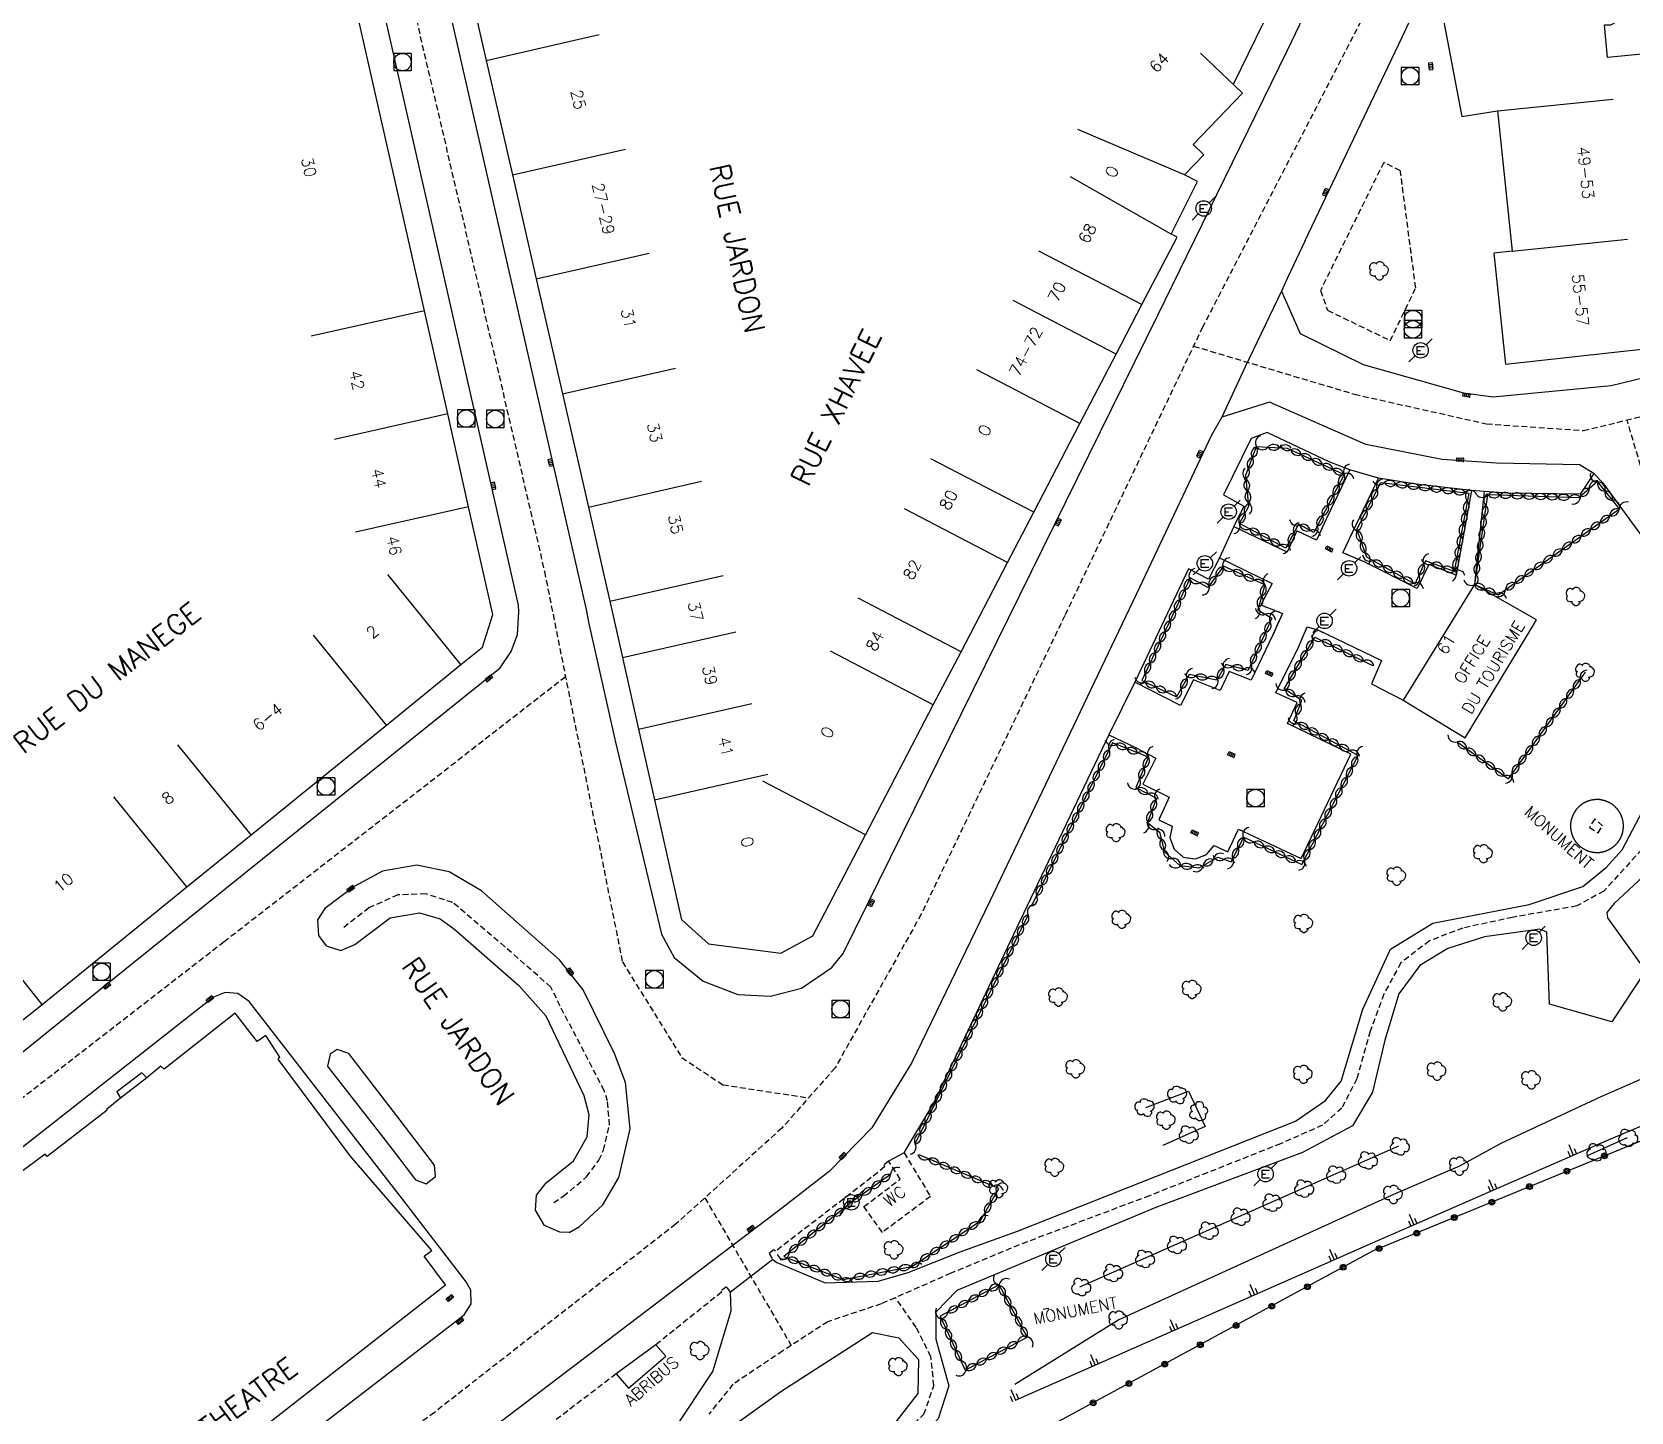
# Model space of a CAD drawing. Header units: millimetres. Extents: x 255000 to 256000, y 143000 to 144000.
# Drawn here: x 255371.1 to 255508.8, y 143207.8 to 143326.7 of the extents above; entities that cross this region are included whole.
import ezdxf
from ezdxf.enums import TextEntityAlignment as Align

# ---------------------------------------------------------------- set-up
doc = ezdxf.new("R2010")
doc.units = ezdxf.units.MM
doc.linetypes.add('DASHED', pattern=[0.75, 0.5, -0.25])
doc.layers.get('0').update_dxf_attribs({"linetype": 'CONTINUOUS'})
for name, color, linetype in [('W0001', 6, 'DASHED'), ('W0008', 7, 'CONTINUOUS'), ('W0100', 7, 'CONTINUOUS'), ('W0112', 1, 'DASHED'), ('W0211', 2, 'CONTINUOUS'), ('W0300', 7, 'CONTINUOUS'), ('W0302', 3, 'CONTINUOUS'), ('W0310', 3, 'CONTINUOUS'), ('W0322', 7, 'CONTINUOUS'), ('W0400', 7, 'CONTINUOUS'), ('W0420', 7, 'CONTINUOUS'), ('W0471', 7, 'CONTINUOUS'), ('W0984', 7, 'CONTINUOUS'), ('W0989', 7, 'CONTINUOUS'), ('W0991', 7, 'CONTINUOUS'), ('W1102', 7, 'CONTINUOUS')]:
    doc.layers.add(name, color=color, linetype=linetype)
doc.styles.get("Standard").update_dxf_attribs({"font": 'romans.shx', "width": 0.85})

# ---------------------------------------------------------------- blocks, each defined once
blk = doc.blocks.new('t310o')
at = {"color": 0, "linetype": 'Continuous'}
for centre, start, end in [((-0.5, 0.38), 216.8699, 323.1304), ((0.5, -0.37), 36.8699, 143.1303)]:
    blk.add_arc(centre, 0.625, start, end, dxfattribs=at)
blk = doc.blocks.new('T420')
for p, q in [((0.75, 0.75), (-0.75, 0.75)), ((-0.75, 0.75), (-0.75, -0.75)), ((0.75, 0.75), (0.75, -0.75)), ((0.75, -0.75), (-0.75, -0.75))]:
    blk.add_line(p, q)
blk.add_ellipse((0, 0), major_axis=(-0.53, 0.53), ratio=1, start_param=3.926991, end_param=10.210176)
blk = doc.blocks.new('T400')
for p, q in [((-0.15, 0.3), (0.15, 0.3)), ((-0.15, -0.25), (-0.15, 0.3)), ((-0.15, 0.15), (0.15, 0.15)), ((-0.15, 0), (0.15, 0)), ((0.15, 0.3), (0.15, -0.25)), ((-0.15, -0.15), (0.15, -0.15)), ((-0.15, -0.25), (-0.15, -0.3)), ((-0.15, -0.3), (0.15, -0.3)), ((0.15, -0.3), (0.15, -0.25))]:
    blk.add_line(p, q)
blk = doc.blocks.new('t211o')
at = {"color": 0, "linetype": 'Continuous'}
for p, q in [((-0.29, 0.5), (-0.29, 0)), ((0, 1), (0, 0)), ((0.29, 0.5), (0.29, 0))]:
    blk.add_line(p, q, dxfattribs=at)
blk = doc.blocks.new('t322o')
at = {"color": 0, "linetype": 'Continuous'}
for radius in [0.25, 0.15]:
    blk.add_circle((0, 0), radius, dxfattribs=at)
blk = doc.blocks.new('T300')
for p, q in [((-0.8, 0.51), (-0.86, 0.34)), ((-0.86, 0.34), (-0.86, 0.17)), ((-0.86, 0.17), (-0.74, 0.06)), ((-0.69, 0.63), (-0.8, 0.51)), ((-0.8, -0.06), (-0.74, 0.06)), ((-0.74, 0.06), (-0.69, 0.11)), ((-0.57, 0.69), (-0.69, 0.63)), ((-0.46, 0.69), (-0.57, 0.69)), ((-0.29, 0.63), (-0.46, 0.69)), ((-0.29, 0.63), (-0.17, 0.74)), ((-0.23, 0.57), (-0.29, 0.63)), ((-0.17, 0.74), (-0.06, 0.8)), ((-0.06, 0.8), (0.06, 0.8)), ((0.06, 0.8), (0.23, 0.74)), ((0.23, 0.74), (0.34, 0.63)), ((0.34, 0.63), (0.4, 0.51)), ((0.46, 0.46), (0.34, 0.46)), ((0.4, 0.51), (0.4, 0.46)), ((0.57, 0.4), (0.46, 0.46)), ((0.57, 0.4), (0.69, 0.29)), ((0.69, 0.29), (0.74, 0.17)), ((0.74, 0.06), (0.69, -0.17)), ((0.74, 0.17), (0.74, 0.06)), ((-0.8, -0.17), (-0.8, -0.06)), ((-0.8, -0.23), (-0.8, -0.17)), ((-0.74, -0.34), (-0.8, -0.23)), ((-0.69, -0.4), (-0.74, -0.34)), ((-0.51, -0.46), (-0.69, -0.4)), ((-0.4, -0.46), (-0.51, -0.46)), ((-0.4, -0.46), (-0.34, -0.46)), ((-0.34, -0.46), (-0.34, -0.4)), ((-0.34, -0.51), (-0.34, -0.46)), ((-0.29, -0.63), (-0.34, -0.51)), ((-0.17, -0.74), (-0.29, -0.63)), ((-0.06, -0.8), (-0.17, -0.74)), ((0.06, -0.8), (-0.06, -0.8)), ((0.17, -0.74), (0.06, -0.8)), ((0.23, -0.69), (0.17, -0.74)), ((0.29, -0.46), (0.23, -0.46)), ((0.29, -0.63), (0.23, -0.69)), ((0.46, -0.4), (0.29, -0.46)), ((0.34, -0.51), (0.29, -0.63)), ((0.34, -0.51), (0.34, -0.46)), ((0.57, -0.34), (0.46, -0.4)), ((0.63, -0.29), (0.57, -0.34)), ((0.69, -0.17), (0.63, -0.29))]:
    blk.add_line(p, q)
blk = doc.blocks.new('T471')
for p, q in [((-0.333334, 0.333334), (-0.333334, -0.333334)), ((-0.333334, 0.333334), (0.333334, 0.333334)), ((-0.333334, 0), (0, 0)), ((0.500001, 0.500001), (1.000002, 1.000002)), ((-0.500001, -0.500001), (-1.000002, -1.000002)), ((-0.333334, -0.333334), (0.333334, -0.333334))]:
    blk.add_line(p, q)
blk.add_ellipse((0, 0), major_axis=(0.471405, 0.471405), ratio=1, start_param=5.4977871438, end_param=11.780972451)

msp = doc.modelspace()

# ---------------------------------------------------------------- linework, layer by layer
at = {"layer": 'W0001'}
msp.add_line((255429.04, 143226.25), (255436.48, 143213.54), dxfattribs=at)
for points in [[(255395.08, 143369.79), (255399.24, 143348.98), (255406.9, 143316.12), (255415.22, 143280.23), (255421.93, 143246.59)], [(255486.93, 143330.32), (255471.93, 143301.31), (255460.05, 143276.44), (255447.68, 143250.7), (255440.26, 143237.46), (255435.68, 143232.27), (255426.52, 143223.98), (255405.73, 143207.77), (255378.64, 143187.6), (255362.3, 143176.71), (255350.18, 143167.31), (255338.67, 143156.79)], [(255471.14, 143299.66), (255485.01, 143295.52), (255496.4, 143292.96), (255504.74, 143292.39), (255514.99, 143294.86)], [(255510.53, 143286.51), (255508.5, 143293.3)], [(255417.03, 143271.15), (255387.61, 143248.31), (255365.27, 143231.02), (255335.3, 143207.07), (255309.2, 143185.8)], [(255510.27, 143256.83), (255506.5, 143252.7), (255504.17, 143251.41), (255498.64, 143250.43), (255494.35, 143249.51), (255491.47, 143248.41), (255489.01, 143246.51), (255487.54, 143243.81), (255486.37, 143240.62), (255485.21, 143236.51), (255483.92, 143233.99), (255482.26, 143232.52), (255478.64, 143230.92), (255467.35, 143226.44), (255456.13, 143222.21), (255450.24, 143219.76), (255444.23, 143217.12), (255439.62, 143215.58), (255435.76, 143213.07), (255431.46, 143210.19), (255429.38, 143207.61)], [(255421.93, 143246.59), (255427.05, 143238.35), (255430.58, 143236), (255437.97, 143234.87)], [(255424.53, 143201.04), (255428.95, 143201.11), (255434.41, 143202.02), (255439.19, 143202.7), (255444.9, 143204.72), (255447.91, 143207.61), (255448.77, 143210.06), (255448.52, 143212.58), (255447.23, 143215.09), (255445.46, 143217.66)]]:
    msp.add_lwpolyline(points, dxfattribs=at)
at = {"layer": 'W0008'}
for p, q in [((255478.73, 143304.41), (255475.59, 143297.88)), ((255475.59, 143297.88), (255473.57, 143293.55)), ((255496.19, 143287.13), (255495.36, 143279.12)), ((255434.9, 143220.93), (255431.25, 143218.14)), ((255450.76, 143218.27), (255448.93, 143216.41))]:
    msp.add_line(p, q, dxfattribs=at)
for points in [[(255412.99, 143277.35), (255405.32, 143311.2), (255393.37, 143363.89), (255389.41, 143381.57)], [(255417.22, 143371.59), (255408.85, 143373.05), (255407.49, 143373.27), (255406.78, 143373.23), (255406.04, 143372.87), (255399.58, 143366.06), (255399.2, 143365.53), (255398.98, 143364.74), (255399.07, 143364.04), (255402.93, 143346.6), (255413.07, 143302.1), (255418.82, 143276.96), (255419.01, 143275.87)], [(255480, 143333.39), (255477.14, 143327.5), (255474.57, 143322.2)], [(255473.16, 143312.74), (255479.2, 143325.12), (255481.74, 143330.4), (255482.59, 143332.24)], [(255480.75, 143308.78), (255489.11, 143326.3), (255490.3, 143328.82)], [(255440.95, 143247.32), (255453.23, 143272.2), (255468.07, 143302.34), (255473.16, 143312.74)], [(255480.75, 143308.78), (255479.24, 143305.55), (255478.73, 143304.41), (255480.34, 143300.76), (255485.75, 143298.08), (255494.4, 143295.65), (255496.97, 143295.3), (255507.14, 143296.27), (255512.81, 143297.65), (255514.84, 143298.28), (255515.25, 143298.44)], [(255512.72, 143279.55), (255509.47, 143283.75), (255506.49, 143287.79), (255505.63, 143288.68), (255504.39, 143289.44), (255497.26, 143289.57), (255492.56, 143289.88), (255486, 143291.19), (255477.7, 143294.82), (255473.57, 143293.55)], [(255473.57, 143293.55), (255472.7, 143291.98), (255466.48, 143278.85), (255453.6, 143251.84), (255446.86, 143237.92), (255443.42, 143232.28), (255439.76, 143228.54), (255435.38, 143225.15), (255428.75, 143220.1)], [(255476.11, 143291.71), (255473.74, 143286.85), (255475.48, 143285.88), (255474.61, 143284.12), (255473.37, 143281.42), (255472.44, 143279.58), (255470.7, 143280.46), (255466.08, 143270.71), (255463.85, 143266.16), (255456.18, 143250.11), (255448.75, 143234.42), (255446.33, 143230.39), (255446.21, 143230.14), (255444.87, 143229.42)], [(255505.63, 143288.68), (255504.46, 143286.89), (255498.21, 143286.98), (255496.19, 143287.13), (255495.09, 143287.21), (255490.33, 143287.77), (255487.09, 143288.29), (255484.62, 143289), (255482.83, 143289.68), (255477.5, 143292.23), (255476.11, 143291.71)], [(255484.62, 143289), (255482.58, 143284.76), (255481.75, 143282.94), (255480.04, 143283.74), (255479.21, 143281.9), (255474.6, 143284.11)], [(255495.09, 143287.21), (255493.77, 143279.91), (255491.42, 143280.85), (255490.41, 143278.76), (255485.84, 143281.07), (255484.02, 143281.86), (255484.83, 143283.6), (255487.09, 143288.29)], [(255473.37, 143281.42), (255477.91, 143279.21), (255476.95, 143277.36), (255478.8, 143276.63), (255477.99, 143274.79), (255476.11, 143270.88), (255474.22, 143271.61), (255473.43, 143269.98), (255471.13, 143270.89), (255470.02, 143268.69), (255466.08, 143270.71)], [(255316.01, 143195.23), (255317.08, 143196.02), (255333.75, 143209.39), (255379.81, 143246.53), (255411.4, 143271.94), (255412.36, 143273.35), (255412.89, 143274.81), (255413.01, 143276.76), (255412.99, 143277.35)], [(255419.01, 143275.87), (255421.33, 143265.54), (255425.29, 143248.99)], [(255463.85, 143266.16), (255466.13, 143265.08), (255467.9, 143264.15), (255466.78, 143261.9), (255469.04, 143260.79), (255468.15, 143258.83), (255469.3, 143258.28), (255469.11, 143257.31), (255469.48, 143256.3), (255470.26, 143255.62), (255471.3, 143255.46), (255472.27, 143255.84), (255472.91, 143256.62), (255474.1, 143256.09), (255475.02, 143258.04), (255480.41, 143255.49), (255484.7, 143264.5), (255479.23, 143267.13), (255480.07, 143268.95), (255478.24, 143269.77), (255480.18, 143273.73), (255480.95, 143275.47), (255481.85, 143275.21), (255487.35, 143272.56), (255486.47, 143270.57), (255489.2, 143269.14)], [(255516.27, 143275.03), (255512.18, 143264.1), (255508.05, 143256.21)], [(255455.97, 143223.39), (255479.93, 143232.87), (255482.51, 143234.66), (255483.86, 143236.3), (255485.73, 143242.51), (255488.11, 143247.7), (255491.76, 143249.93), (255500.06, 143251.53), (255504.69, 143253.08), (255506.69, 143254.72), (255508.05, 143256.21)], [(255418.55, 143244.19), (255416.51, 143246.78), (255409.78, 143252.71), (255407.01, 143254.34), (255404.21, 143254.93), (255401.25, 143254.4), (255398.82, 143253.09), (255396.3, 143251.19), (255395.66, 143250.22), (255395.74, 143248.87), (255396.4, 143247.97), (255397.68, 143247.56), (255398.88, 143248.08), (255401.93, 143250.4), (255404.45, 143250.82), (255406.23, 143250.31), (255407.48, 143249.39), (255413.01, 143244.57), (255415.36, 143241.91)], [(255510.28, 143254.32), (255507.4, 143251.62), (255506.75, 143250.84), (255506.81, 143250.39), (255510.1, 143245.83), (255507.2, 143241.42), (255501.82, 143242.95), (255501.59, 143249.14), (255500.98, 143249.4), (255496.22, 143248.75), (255493.06, 143247.74), (255490.65, 143246.27), (255488.83, 143243.83), (255487.62, 143239.86), (255486.57, 143235.35), (255484.85, 143232.45), (255480.52, 143230.16), (255467.89, 143225.43), (255455.78, 143220.36), (255450.76, 143218.27)], [(255425.29, 143248.99), (255426.4, 143246.98), (255428.88, 143244.94), (255431.89, 143243.79), (255434.68, 143243.64), (255437.37, 143244.32), (255439.99, 143246.12), (255440.95, 143247.32)], [(255399.52, 143230.63), (255389.76, 143243.17), (255388.79, 143243.88), (255387.69, 143243.96), (255386.69, 143243.56), (255345.99, 143211.59), (255344, 143210.31)], [(255417.33, 143223.27), (255418.24, 143223.79), (255420.25, 143225.65), (255421.63, 143228.01), (255421.68, 143228.24), (255422.59, 143232.19), (255422.21, 143236.19), (255421.24, 143238.71), (255418.55, 143244.19)], [(255417.33, 143223.27), (255416.54, 143223.29), (255415.21, 143223.86), (255414.44, 143225.2), (255414.54, 143226.49), (255415.37, 143227.56), (255417.71, 143229.45), (255418.89, 143231.51), (255419.08, 143233.4), (255418.63, 143235.04), (255415.36, 143241.91)], [(255402.78, 143232.95), (255398.35, 143238.7), (255397.34, 143239.05), (255396.74, 143238.63), (255396.51, 143237.61), (255396.67, 143237.39), (255401.08, 143231.74)], [(255401.08, 143231.74), (255402.19, 143230.34), (255404.09, 143227.8), (255405.03, 143227.45), (255405.83, 143228.11), (255405.73, 143229.08), (255403.71, 143231.73), (255402.78, 143232.95)], [(255366.02, 143183.6), (255367.84, 143184.89), (255391.53, 143203.24), (255408.29, 143216.16), (255408.89, 143217.13), (255408.88, 143218.29), (255408.46, 143219.02), (255403.1, 143226.01), (255399.52, 143230.63)], [(255446.55, 143219.83), (255451.04, 143221.61), (255455.97, 143223.39)], [(255428.75, 143220.1), (255404.66, 143201.77), (255375.06, 143179.11)], [(255434.9, 143220.93), (255435.25, 143220.68), (255439.41, 143218.93), (255443.96, 143219.07), (255446.55, 143219.83)], [(255399.28, 143193.65), (255399.68, 143193.17), (255401.79, 143192.62), (255406.54, 143194.17), (255407.67, 143194.79), (255421.96, 143203.29), (255426.43, 143206.32), (255429.73, 143211.29), (255431.29, 143216.53), (255431.25, 143218.14)], [(255448.93, 143216.41), (255448.95, 143214.07), (255450.06, 143210.06), (255449.13, 143207.2), (255445.42, 143203.44), (255438.34, 143201.43), (255430.62, 143199.81), (255426.48, 143197.58), (255424.32, 143190.52), (255416.14, 143185.27), (255413.33, 143184.52)], [(255443.49, 143214.65), (255445.74, 143214.2), (255447.44, 143212.33), (255447.4, 143209.38), (255444.88, 143206.18), (255439.47, 143203.98), (255434.11, 143203.38), (255431.02, 143203.36), (255430.09, 143205.64), (255435.66, 143209.62), (255443.49, 143214.65)]]:
    msp.add_lwpolyline(points, dxfattribs=at)
at = {"layer": 'W0100'}
msp.add_line((255427.05, 143250.23), (255429.34, 143248.14), dxfattribs=at)
for points in [[(255410.78, 143276.53), (255408.68, 143285.82), (255406.88, 143293.82), (255404.88, 143302.71), (255398.6, 143330.55), (255396.85, 143338.33), (255395.48, 143344.41), (255394.67, 143347.96), (255390.9, 143364.7), (255388.98, 143373.23), (255387.24, 143380.94)], [(255406.58, 143370.25), (255401.17, 143364.57), (255402.55, 143357.7), (255403.7, 143352.66), (255405.27, 143345.8), (255406.64, 143339.79), (255408, 143333.84), (255410.19, 143324.28), (255412.45, 143314.42), (255414.5, 143305.45), (255416.77, 143295.54), (255419, 143285.77), (255420.39, 143279.7), (255420.85, 143277.69)], [(255517.77, 143315.62), (255517.32, 143320.08), (255512.41, 143319.59), (255511.87, 143325.04), (255506.82, 143324.54), (255506.56, 143327.34), (255507.1, 143327.36), (255512.69, 143330.38), (255520.08, 143334.33), (255538.63, 143344.4), (255536.25, 143348.8)], [(255492.67, 143327.77), (255494.27, 143319.46), (255497.35, 143319.93), (255498.6, 143307.84)], [(255470.37, 143314.42), (255472.04, 143316.16), (255471.12, 143317.05), (255475.35, 143321.46), (255471.74, 143324.92)], [(255469.23, 143309.3), (255471.5, 143313.86), (255470.37, 143314.42)], [(255429.34, 143248.14), (255435.59, 143247.34), (255438.35, 143248.83), (255442.89, 143257.54), (255448.72, 143268.74), (255451.11, 143273.32), (255455.11, 143281.01), (255457.37, 143285.34), (255461.35, 143292.99), (255464.47, 143298.97), (255466.69, 143303.24), (255469.72, 143309.05), (255469.24, 143309.3)], [(255498.6, 143307.84), (255497.02, 143307.68), (255498.02, 143298.12), (255510.02, 143299.43), (255509.86, 143300.99)], [(255495.36, 143279.12), (255489.2, 143269.14), (255494.56, 143265.9), (255500.15, 143275.15)], [(255500.15, 143275.15), (255500.71, 143276.07), (255495.36, 143279.12)], [(255420.85, 143277.69), (255421.95, 143272.83), (255423.33, 143266.66), (255424.71, 143260.56), (255427.03, 143250.23)], [(255345.86, 143228.39), (255348.98, 143224.48), (255356.12, 143230.17), (255356.25, 143230.01), (255364.83, 143237.04), (255364.71, 143237.18), (255365.3, 143237.65), (255371.93, 143242.93), (255384.41, 143253.05), (255389.93, 143257.53), (255401.6, 143266.99), (255408.02, 143272.21), (255409.87, 143273.73), (255410.78, 143276.53)], [(255398.48, 143229.89), (255392.26, 143238.22), (255392.41, 143238.38), (255391.2, 143240.24), (255390.45, 143239.74), (255388.55, 143242.18), (255382.45, 143237.35), (255382.17, 143237.6), (255380.94, 143236.59), (255378.69, 143234.85), (255377.47, 143233.87), (255377.52, 143233.81), (255372.35, 143229.81), (255372.18, 143230.03), (255369.87, 143228.3), (255367.7, 143226.57), (255365.44, 143224.79), (255365.55, 143224.65), (255350.71, 143213.07), (255350.63, 143213.18), (255346.98, 143210.35), (255347.89, 143209.21)], [(255380.94, 143236.59), (255380.51, 143237.04), (255378.37, 143235.38), (255378.69, 143234.85)], [(255365.57, 143186.36), (255369.24, 143189.18), (255369.01, 143189.65), (255383.88, 143200.94), (255384.1, 143200.65), (255390.86, 143205.89), (255390.67, 143206.22), (255406.7, 143218.75), (255404.85, 143221.22), (255405.5, 143221.73), (255398.48, 143229.89)], [(255425.67, 143212.61), (255424.82, 143213.6), (255421.39, 143211.08), (255422.46, 143209.84), (255425.67, 143212.61)]]:
    msp.add_lwpolyline(points, dxfattribs=at)
at = {"layer": 'W0112'}
msp.add_line((255458.2, 143216.65), (255458.88, 143216.79), dxfattribs=at)
for points in [[(255488.97, 143314.78), (255487.53, 143315.49), (255482.08, 143304.45), (255482.69, 143302.75)], [(255482.69, 143302.75), (255488.1, 143300.14), (255490.29, 143304.68), (255488.96, 143314.83)], [(255482.58, 143284.76), (255481.75, 143282.94), (255480.04, 143283.74)], [(255485.84, 143281.07), (255484.02, 143281.86), (255484.83, 143283.6)], [(255476.95, 143277.36), (255478.8, 143276.63), (255477.99, 143274.79)], [(255480.18, 143273.73), (255480.95, 143275.47), (255481.85, 143275.21), (255482.32, 143274.98)], [(255469.04, 143260.79), (255468.15, 143258.83), (255469.3, 143258.28), (255469.11, 143257.31), (255469.48, 143256.3), (255470.26, 143255.62), (255471.3, 143255.46), (255472.27, 143255.84), (255472.91, 143256.62), (255474.1, 143256.09), (255475.02, 143258.04), (255475.36, 143257.88)], [(255506, 143257.72), (255506.38, 143258.33), (255505.71, 143258.92), (255505.26, 143258.18), (255506, 143257.72)], [(255416.57, 143242.78), (255415.76, 143244.42), (255411.8, 143247.9), (255407.32, 143251.7), (255404.99, 143252.45), (255402.58, 143252.36), (255400.09, 143251.25), (255397.79, 143249.47)], [(255416.01, 143225.85), (255416.84, 143226.39), (255418.84, 143228.06), (255419.91, 143229.5), (255420.31, 143230.36), (255420.82, 143232.53), (255420.64, 143234.61), (255420.36, 143235.5), (255416.57, 143242.78)], [(255444.87, 143229.42), (255444.46, 143229.08), (255444.52, 143228.92), (255443.38, 143228), (255435.12, 143221.65), (255434.98, 143221.78), (255434.57, 143221.46), (255434.9, 143220.93)], [(255446.21, 143230.14), (255448.47, 143226.37), (255444.33, 143223.28), (255442.74, 143225.5), (255445.87, 143227.87), (255444.87, 143229.42)], [(255431.25, 143218.14), (255430.91, 143218.59), (255430.44, 143218.25), (255430.48, 143218.13), (255424.82, 143213.6)], [(255421.39, 143211.08), (255399.51, 143194.4), (255399.35, 143194.53), (255398.89, 143194.2), (255399.28, 143193.65)]]:
    msp.add_lwpolyline(points, dxfattribs=at)
msp.add_lwpolyline([(255504.41, 143260.02, 0.049139), (255504.1, 143259.69, 0.049137), (255503.87, 143259.31, 0.049134), (255503.71, 143258.9, 0.049129), (255503.63, 143258.46, 0.049124), (255503.65, 143258.01, 0.04912), (255503.75, 143257.57, 0.049117), (255503.93, 143257.17, 0.049115), (255504.19, 143256.8, 0.049115), (255504.52, 143256.5, 0.049117), (255504.9, 143256.26, 0.04912), (255505.31, 143256.1, 0.049124), (255505.76, 143256.03, 0.049129), (255506.2, 143256.04, 0.049134), (255506.64, 143256.14, 0.049137), (255507.04, 143256.33, 0.049139), (255507.41, 143256.59, 0.049139), (255507.71, 143256.91, 0.049137), (255507.95, 143257.29, 0.049134), (255508.11, 143257.71, 0.049129), (255508.18, 143258.15, 0.049124), (255508.17, 143258.6, 0.04912), (255508.07, 143259.03, 0.049117), (255507.88, 143259.44, 0.049115), (255507.62, 143259.8, 0.049115), (255507.3, 143260.11, 0.049117), (255506.92, 143260.34, 0.04912), (255506.5, 143260.5, 0.049124), (255506.06, 143260.58, 0.049129), (255505.61, 143260.56, 0.049134), (255505.18, 143260.46, 0.049137), (255504.77, 143260.28, 0.049139)], format="xyb", close=True, dxfattribs=at)
at = {"layer": 'W0211'}
for points in [[(255522.14, 143241.91), (255506.25, 143234.96), (255497.62, 143230.95), (255494.06, 143228.99), (255488.38, 143226.54), (255464.7, 143215.73), (255455.74, 143210.18)], [(255455.8, 143208.82), (255486.57, 143222.37), (255506.77, 143231.2), (255525.16, 143238.98)]]:
    msp.add_lwpolyline(points, dxfattribs=at)
at = {"layer": 'W0302'}
for p, q in [((255508.5, 143231.43), (255505.02, 143229.86)), ((255488.82, 143230.7), (255461.33, 143218.56))]:
    msp.add_line(p, q, dxfattribs=at)
msp.add_lwpolyline([(255467.02, 143234.03), (255470.7, 143235.46), (255472.15, 143232.4), (255468.51, 143230.78)], dxfattribs=at)
at = {"layer": 'W0310'}
msp.add_line((255456.89, 143250.64), (255447.14, 143230.88), dxfattribs=at)
for points in [[(255484.12, 143288.6), (255481.52, 143283.61), (255480.18, 143284.32), (255479.11, 143282.26), (255475.1, 143284.38), (255475.91, 143285.88), (255475.65, 143288.55), (255476.58, 143291), (255479.21, 143290.88), (255484.12, 143288.6)], [(255493.6, 143280.25), (255491.12, 143281.17), (255490.21, 143279.16), (255486.07, 143281.47), (255485.22, 143283.86), (255487.29, 143287.92), (255494.86, 143286.99), (255493.6, 143280.25)], [(255495.36, 143279.12), (255497.39, 143278.23), (255507.84, 143285.64), (255505.94, 143288), (255504.34, 143286.6), (255496.48, 143286.85), (255495.36, 143279.12)], [(255477.28, 143279.08), (255473.73, 143280.7), (255472.37, 143278.87), (255470.86, 143279.68), (255466.69, 143270.84), (255469.68, 143269.45)], [(255477.28, 143279.08), (255476.68, 143276.93), (255477.9, 143276.23), (255475.85, 143271.71), (255473.93, 143272.23), (255473.14, 143270.87), (255470.77, 143271.37), (255469.68, 143269.45)], [(255467.26, 143264.24), (255466.18, 143261.62), (255467.94, 143260.71), (255467.17, 143258.6), (255468.2, 143257.76), (255468.64, 143256.08), (255469.97, 143254.89), (255471.62, 143254.7), (255473.24, 143255.62), (255474.38, 143255.21), (255475.47, 143257.33), (255480.49, 143255), (255485.33, 143264.39), (255479.78, 143267.38), (255480.49, 143269.12), (255478.95, 143270.13), (255481.59, 143274.57), (255486.58, 143272.15)], [(255493.86, 143265.56), (255498.28, 143262.37), (255504.93, 143271.55)], [(255467.26, 143264.24), (255464.17, 143265.46), (255457.21, 143251.47)], [(255445.03, 143228.27), (255441.66, 143225.87), (255435.83, 143221.19), (255440.96, 143219.23), (255446.88, 143220.35), (255452.75, 143224.24), (255454.38, 143227.05), (255447.51, 143229.95)], [(255454.39, 143218.77), (255449.3, 143216.05), (255451.48, 143211.39), (255456.81, 143214.24), (255454.39, 143218.77)]]:
    msp.add_lwpolyline(points, dxfattribs=at)
at = {"layer": 'W0322'}
msp.add_lwpolyline([(255509.8, 143231.21), (255486.63, 143221.68), (255447.27, 143200.33), (255430.9, 143188.62), (255421.8, 143182.38), (255384.29, 143161.47), (255357.65, 143147.5)], dxfattribs=at)
at = {"layer": 'W1102'}
for p, q in [((255410.19, 143324.28), (255419.94, 143326.51)), ((255497.35, 143319.93), (255507.3, 143320.95)), ((255470.37, 143314.42), (255461.17, 143318.33)), ((255412.45, 143314.42), (255422.2, 143316.65)), ((255469.23, 143309.3), (255460.55, 143314.26)), ((255498.6, 143307.84), (255508.55, 143308.87)), ((255414.5, 143305.45), (255424.25, 143307.68)), ((255466.69, 143303.24), (255457.82, 143307.86)), ((255404.88, 143302.71), (255395.12, 143300.51)), ((255464.47, 143298.97), (255455.6, 143303.59)), ((255416.77, 143295.54), (255426.51, 143297.77)), ((255461.35, 143292.99), (255452.48, 143297.61)), ((255406.88, 143293.82), (255397.13, 143291.62)), ((255457.37, 143285.34), (255448.5, 143289.96)), ((255419, 143285.77), (255428.75, 143288.01)), ((255408.68, 143285.82), (255398.93, 143283.62)), ((255455.11, 143281.01), (255446.24, 143285.63)), ((255408.02, 143272.21), (255401.71, 143279.97)), ((255420.85, 143277.69), (255430.61, 143279.88)), ((255451.11, 143273.32), (255442.24, 143277.94)), ((255421.95, 143272.83), (255431.7, 143275.03)), ((255401.6, 143266.99), (255395.3, 143274.76)), ((255448.72, 143268.74), (255439.85, 143273.36)), ((255423.33, 143266.66), (255433.09, 143268.85)), ((255389.93, 143257.53), (255383.63, 143265.3)), ((255424.71, 143260.56), (255434.46, 143262.76)), ((255442.89, 143257.54), (255434.02, 143262.16)), ((255384.41, 143253.05), (255378.11, 143260.82)), ((255371.93, 143242.93), (255365.7, 143250.75))]:
    msp.add_line(p, q, dxfattribs=at)

# ---------------------------------------------------------------- block references
at = {"layer": 'W0211'}
for p, rotation in [((255503.87, 143229.93), 23.60437522318983), ((255497, 143226.93), 23.60437522318983), ((255490.13, 143223.92), 23.60437522318983), ((255483.26, 143220.91), 23.77476226970521), ((255476.39, 143217.89), 23.77476226970521), ((255469.53, 143214.86), 23.77476226970521), ((255462.67, 143211.84), 23.77476226970521), ((255455.8, 143208.82), 23.77476226970521)]:
    msp.add_blockref('t211o', p, dxfattribs=dict(at, rotation=rotation))
at = {"layer": 'W0300'}
for p in [(255487.17, 143306.15), (255504.1, 143278.08), (255504.93, 143271.55), (255464.48, 143257.73), (255496.13, 143255.92), (255488.66, 143253.98), (255464.97, 143250.26), (255480.66, 143249.91), (255471.02, 143244.22), (255459.52, 143243.56), (255497.8, 143243.14), (255461, 143237.37), (255480.61, 143236.9), (255492.13, 143237.18), (255500.26, 143236.42), (255468.8, 143232.95), (255459.19, 143228.89), (255494.06, 143228.99), (255454.38, 143227.05), (255488.38, 143226.54), (255445.35, 143221.77), (255464.7, 143215.73), (255428.63, 143213.09), (255445.71, 143211.71)]:
    msp.add_blockref('T300', p, dxfattribs=at)
for p, rotation in [((255467.02, 143234.03), 21.20538658465762), ((255469.82, 143235.12), 21.20538658465762), ((255471.58, 143233.6), 295.4611645806024), ((255470.63, 143231.72), 203.9026477756309), ((255508.5, 143231.43), 204.2524140090228), ((255488.82, 143230.7), 203.828882520326), ((255505.77, 143230.19), 204.2524140090228), ((255486.07, 143229.49), 203.828882520326), ((255480.58, 143227.06), 203.828882520326), ((255483.33, 143228.27), 203.828882520326), ((255477.84, 143225.85), 203.828882520326), ((255475.1, 143224.64), 203.828882520326), ((255472.35, 143223.43), 203.828882520326), ((255469.61, 143222.21), 203.828882520326), ((255466.86, 143221), 203.828882520326), ((255464.12, 143219.79), 203.828882520326), ((255461.37, 143218.58), 203.828882520326)]:
    msp.add_blockref('T300', p, dxfattribs=dict(at, rotation=rotation))
at = {"layer": 'W0310'}
for p, rotation in [((255476.57, 143290.99), 69.4286042705325), ((255475.87, 143289.12), 69.4286042705325), ((255476.22, 143290.05), 69.4286042705325), ((255477.56, 143290.96), 357.3304471127997), ((255478.56, 143290.91), 357.3304471127997), ((255479.53, 143290.73), 335.10723950495), ((255480.43, 143290.31), 335.10723950495), ((255481.34, 143289.89), 335.10723950495), ((255482.25, 143289.47), 335.10723950495), ((255475.69, 143288.16), 95.50830092965161), ((255483.16, 143289.05), 335.10723950495), ((255483.66, 143287.72), 242.4656234843411), ((255484.06, 143288.63), 335.10723950495), ((255484.12, 143288.6), 242.4656234843411), ((255505.98, 143287.95), 128.8280296431971), ((255475.79, 143287.16), 95.50830092965161), ((255483.2, 143286.83), 242.4656234843411), ((255486.52, 143286.42), 62.98557937421405), ((255486.97, 143287.31), 62.98557937421405), ((255487.59, 143287.89), 352.9364737807944), ((255488.58, 143287.76), 352.9364737807944), ((255489.58, 143287.64), 352.9364737807944), ((255490.57, 143287.52), 352.9364737807944), ((255491.56, 143287.39), 352.9364737807944), ((255492.55, 143287.27), 352.9364737807944), ((255493.55, 143287.15), 352.9364737807944), ((255494.54, 143287.03), 352.9364737807944), ((255494.73, 143286.32), 259.4281207346377), ((255504.48, 143286.73), 221.1404302689569), ((255505.24, 143287.39), 221.1404302689569), ((255506.61, 143287.17), 128.8280296431971), ((255507.24, 143286.39), 128.8280296431971), ((255475.57, 143285.26), 61.56564565418971), ((255475.88, 143286.17), 95.50830092965161), ((255482.27, 143285.06), 242.4656234843411), ((255482.73, 143285.94), 242.4656234843411), ((255486.07, 143285.52), 62.98557937421405), ((255494.55, 143285.34), 259.4281207346377), ((255496.54, 143286.85), 178.1495716315953), ((255496.2, 143284.94), 261.760940847928), ((255496.34, 143285.93), 261.760940847928), ((255497.54, 143286.82), 178.1495716315953), ((255498.54, 143286.79), 178.1495716315953), ((255499.54, 143286.75), 178.1495716315953), ((255500.54, 143286.72), 178.1495716315953), ((255501.54, 143286.69), 178.1495716315953), ((255502.54, 143286.66), 178.1495716315953), ((255503.53, 143286.62), 178.1495716315953), ((255507.82, 143285.62), 35.32292427180584), ((255475.1, 143284.38), 61.56564565418971), ((255475.98, 143283.91), 152.2279503994076), ((255479.79, 143283.55), 242.5282007663048), ((255480.31, 143284.25), 152.0928554934456), ((255481.81, 143284.17), 242.4656234843411), ((255485.26, 143283.74), 109.6962642456928), ((255485.61, 143284.63), 62.98557937421405), ((255494.37, 143284.35), 259.4281207346377), ((255496.05, 143283.95), 261.760940847928), ((255505.37, 143283.89), 35.32292427180584), ((255506.19, 143284.46), 35.32292427180584), ((255507, 143285.04), 35.32292427180584), ((255476.86, 143283.45), 152.2279503994076), ((255477.75, 143282.98), 152.2279503994076), ((255478.63, 143282.51), 152.2279503994076), ((255479.33, 143282.67), 242.5282007663048), ((255481.19, 143283.78), 152.0928554934456), ((255485.6, 143282.79), 109.6962642456928), ((255494, 143282.39), 259.4281207346377), ((255494.18, 143283.37), 259.4281207346377), ((255495.91, 143282.96), 261.760940847928), ((255503.74, 143282.73), 35.32292427180584), ((255504.55, 143283.31), 35.32292427180584), ((255485.93, 143281.85), 109.6962642456928), ((255486.59, 143281.18), 150.9136791220641), ((255490.98, 143280.85), 245.6527160467556), ((255493.82, 143281.4), 259.4281207346377), ((255495.62, 143280.98), 261.760940847928), ((255495.77, 143281.97), 261.760940847928), ((255501.29, 143281), 35.32292427180584), ((255502.11, 143281.57), 35.32292427180584), ((255502.92, 143282.15), 35.32292427180584), ((255470.82, 143279.59), 244.7717388115441), ((255473.08, 143279.82), 233.3462359477137), ((255473.67, 143280.62), 233.3462359477137), ((255474.55, 143280.33), 155.394251584468), ((255475.46, 143279.91), 155.394251584468), ((255487.46, 143280.69), 150.9136791220641), ((255488.34, 143280.21), 150.9136791220641), ((255489.21, 143279.72), 150.9136791220641), ((255490.56, 143279.94), 245.6527160467556), ((255491.73, 143280.95), 159.5707544218413), ((255492.66, 143280.6), 159.5707544218413), ((255493.6, 143280.25), 159.5707544218413), ((255493.63, 143280.42), 259.4281207346377), ((255495.48, 143279.99), 261.760940847928), ((255499.66, 143279.84), 35.32292427180584), ((255500.47, 143280.42), 35.32292427180584), ((255470.39, 143278.68), 244.7717388115441), ((255471.65, 143279.26), 151.8392541369993), ((255472.48, 143279.02), 233.3462359477137), ((255476.37, 143279.49), 155.394251584468), ((255477.01, 143278.12), 254.2913621709843), ((255477.28, 143279.08), 254.2913621709843), ((255490.08, 143279.23), 150.9136791220641), ((255495.36, 143279.12), 336.3750490467054), ((255496.27, 143278.72), 336.3750490467054), ((255498.03, 143278.68), 35.32292427180584), ((255498.84, 143279.26), 35.32292427180584), ((255469.54, 143276.88), 244.7717388115441), ((255469.96, 143277.78), 244.7717388115441), ((255476.74, 143277.15), 254.2913621709843), ((255497.19, 143278.32), 336.3750490467054), ((255469.11, 143275.97), 244.7717388115441), ((255477.35, 143276.55), 330.1846504162505), ((255477.75, 143275.9), 245.5512701733812), ((255468.26, 143274.16), 244.7717388115441), ((255468.68, 143275.07), 244.7717388115441), ((255476.92, 143274.08), 245.5512701733812), ((255477.34, 143274.99), 245.5512701733812), ((255481.42, 143274.29), 59.27584606119927), ((255482.2, 143274.28), 334.1049092575583), ((255467.83, 143273.26), 244.7717388115441), ((255476.51, 143273.17), 245.5512701733812), ((255480.4, 143272.57), 59.27584606119927), ((255480.91, 143273.43), 59.27584606119927), ((255483.1, 143273.84), 334.1049092575583), ((255483.99, 143273.4), 334.1049092575583), ((255484.89, 143272.97), 334.1049092575583), ((255466.98, 143271.45), 244.7717388115441), ((255467.4, 143272.35), 244.7717388115441), ((255473.73, 143271.88), 239.9032554938838), ((255474.5, 143272.08), 164.7803303340127), ((255475.46, 143271.82), 164.7803303340127), ((255476.1, 143272.26), 245.5512701733812), ((255479.89, 143271.71), 59.27584606119927), ((255485.79, 143272.53), 334.1049092575583), ((255466.99, 143270.7), 335.0062206723549), ((255467.89, 143270.28), 335.0062206723549), ((255470.07, 143270.14), 240.33527502949), ((255470.57, 143271.01), 240.33527502949), ((255471.35, 143271.25), 167.9978875352487), ((255472.32, 143271.05), 167.9978875352487), ((255473.22, 143271.01), 239.9032554938838), ((255479.09, 143270.04), 146.8285103739181), ((255479.38, 143270.85), 59.27584606119927), ((255503.88, 143270.1), 54.09634571618609), ((255504.47, 143270.91), 54.09634571618609), ((255468.8, 143269.86), 335.0062206723549), ((255479.92, 143269.49), 146.8285103739181), ((255480.37, 143268.82), 67.81900373782949), ((255502.71, 143268.48), 54.09634571618609), ((255503.3, 143269.29), 54.09634571618609), ((255479.99, 143267.9), 67.81900373782949), ((255502.12, 143267.67), 54.09634571618609), ((255480.17, 143267.17), 151.6961684129381), ((255481.05, 143266.7), 151.6961684129381), ((255481.93, 143266.22), 151.6961684129381), ((255500.95, 143266.05), 54.09634571618609), ((255501.54, 143266.86), 54.09634571618609), ((255463.87, 143264.86), 243.5595688325476), ((255464.47, 143265.35), 158.3235014567338), ((255465.4, 143264.98), 158.3235014567338), ((255467.26, 143264.24), 247.5438101113805), ((255482.81, 143265.75), 151.6961684129381), ((255483.69, 143265.28), 151.6961684129381), ((255484.57, 143264.8), 151.6961684129381), ((255485.27, 143264.27), 62.69778558226903), ((255493.86, 143265.56), 324.1557215601754), ((255494.67, 143264.98), 324.1557215601754), ((255499.78, 143264.43), 54.09634571618609), ((255500.36, 143265.24), 54.09634571618609), ((255462.98, 143263.07), 243.5595688325476), ((255463.42, 143263.96), 243.5595688325476), ((255466.33, 143264.61), 158.3235014567338), ((255466.87, 143263.31), 247.5438101113805), ((255484.81, 143263.38), 62.69778558226903), ((255495.48, 143264.39), 324.1557215601754), ((255496.3, 143263.8), 324.1557215601754), ((255497.11, 143263.22), 324.1557215601754), ((255499.19, 143263.62), 54.09634571618609), ((255462.53, 143262.17), 243.5595688325476), ((255466.49, 143262.39), 247.5438101113805), ((255483.9, 143261.61), 62.69778558226903), ((255484.36, 143262.49), 62.69778558226903), ((255497.92, 143262.63), 324.1557215601754), ((255498.61, 143262.81), 54.09634571618609), ((255461.64, 143260.38), 243.5595688325476), ((255462.09, 143261.27), 243.5595688325476), ((255466.33, 143261.55), 332.6351047409797), ((255467.22, 143261.08), 332.6351047409797), ((255467.88, 143260.54), 249.8141969905352), ((255483.44, 143260.72), 62.69778558226903), ((255461.2, 143259.48), 243.5595688325476), ((255467.53, 143259.6), 249.8141969905352), ((255482.52, 143258.94), 62.69778558226903), ((255482.98, 143259.83), 62.69778558226903), ((255460.3, 143257.69), 243.5595688325476), ((255460.75, 143258.59), 243.5595688325476), ((255467.19, 143258.66), 249.8141969905352), ((255467.9, 143258.01), 321.0724564072077), ((255482.06, 143258.05), 62.69778558226903), ((255459.86, 143256.8), 243.5595688325476), ((255468.36, 143257.18), 284.5780313808389), ((255468.61, 143256.21), 284.5780313808389), ((255474.99, 143256.4), 62.81020291031729), ((255475.45, 143257.29), 62.81020291031729), ((255476.34, 143256.92), 335.1583071188538), ((255477.25, 143256.5), 335.1583071188538), ((255481.14, 143256.27), 62.69778558226903), ((255481.6, 143257.16), 62.69778558226903), ((255458.97, 143255.01), 243.5595688325476), ((255459.41, 143255.9), 243.5595688325476), ((255469.28, 143255.5), 318.1279306364551), ((255471.98, 143254.91), 29.74105341215951), ((255472.85, 143255.4), 29.74105341215951), ((255473.76, 143255.43), 340.209983908837), ((255474.54, 143255.51), 62.81020291031729), ((255478.16, 143256.08), 335.1583071188538), ((255479.06, 143255.66), 335.1583071188538), ((255479.97, 143255.24), 335.1583071188538), ((255480.69, 143255.39), 62.69778558226903), ((255458.08, 143253.22), 243.5595688325476), ((255458.52, 143254.11), 243.5595688325476), ((255470.05, 143254.88), 353.4967672992152), ((255471.04, 143254.77), 353.4967672992152), ((255457.63, 143252.32), 243.5595688325476), ((255456.89, 143250.64), 243.7420246474295), ((255456.45, 143249.74), 243.7420246474295), ((255455.56, 143247.95), 243.7420246474295), ((255456.01, 143248.84), 243.7420246474295), ((255455.12, 143247.05), 243.7420246474295), ((255454.24, 143245.26), 243.7420246474295), ((255454.68, 143246.15), 243.7420246474295), ((255453.79, 143244.36), 243.7420246474295), ((255452.91, 143242.57), 243.7420246474295), ((255453.35, 143243.46), 243.7420246474295), ((255452.47, 143241.67), 243.7420246474295), ((255451.58, 143239.88), 243.7420246474295), ((255452.02, 143240.77), 243.7420246474295), ((255450.7, 143238.08), 243.7420246474295), ((255451.14, 143238.98), 243.7420246474295), ((255450.25, 143237.19), 243.7420246474295), ((255449.37, 143235.39), 243.7420246474295), ((255449.81, 143236.29), 243.7420246474295), ((255448.93, 143234.49), 243.7420246474295), ((255448.04, 143232.7), 243.7420246474295), ((255448.48, 143233.6), 243.7420246474295), ((255447.6, 143231.8), 243.7420246474295), ((255447.16, 143230.91), 243.7420246474295), ((255448.32, 143229.61), 157.107876581067), ((255449.24, 143229.22), 157.107876581067), ((255450.17, 143228.83), 157.107876581067), ((255444.21, 143227.68), 215.4185599188675), ((255445.03, 143228.27), 215.4185599188675), ((255451.09, 143228.44), 157.107876581067), ((255452.01, 143228.05), 157.107876581067), ((255452.93, 143227.66), 157.107876581067), ((255441.77, 143225.95), 215.4185599188675), ((255442.58, 143226.53), 215.4185599188675), ((255443.4, 143227.11), 215.4185599188675), ((255453.85, 143227.27), 157.107876581067), ((255453.67, 143225.82), 59.83108565496494), ((255454.17, 143226.68), 59.83108565496494), ((255440.2, 143224.7), 218.714887668224), ((255440.98, 143225.33), 218.714887668224), ((255453.17, 143224.95), 59.83108565496494), ((255438.64, 143223.45), 218.714887668224), ((255439.42, 143224.08), 218.714887668224), ((255451.77, 143223.59), 33.48470718848492), ((255452.61, 143224.14), 33.48470718848492), ((255437.08, 143222.2), 218.714887668224), ((255437.86, 143222.83), 218.714887668224), ((255449.27, 143221.94), 33.48470718848492), ((255450.1, 143222.49), 33.48470718848492), ((255450.94, 143223.04), 33.48470718848492), ((255436.19, 143221.05), 339.0574695561228), ((255436.3, 143221.58), 218.714887668224), ((255437.12, 143220.7), 339.0574695561228), ((255447.6, 143220.83), 33.48470718848492), ((255448.44, 143221.39), 33.48470718848492), ((255438.06, 143220.34), 339.0574695561228), ((255438.99, 143219.98), 339.0574695561228), ((255439.93, 143219.62), 339.0574695561228), ((255440.86, 143219.27), 339.0574695561228), ((255441.84, 143219.39), 10.79275908163718), ((255442.82, 143219.58), 10.79275908163718), ((255443.8, 143219.77), 10.79275908163718), ((255444.78, 143219.95), 10.79275908163718), ((255445.77, 143220.14), 10.79275908163718), ((255446.75, 143220.33), 10.79275908163718), ((255452.63, 143217.83), 208.078909509474), ((255453.51, 143218.3), 208.078909509474), ((255454.39, 143218.77), 208.078909509474), ((255454.43, 143218.69), 118.0829941390202), ((255454.9, 143217.81), 118.0829941390202), ((255449.98, 143216.41), 208.078909509474), ((255450.86, 143216.88), 208.078909509474), ((255451.75, 143217.35), 208.078909509474), ((255455.38, 143216.92), 118.0829941390202), ((255455.85, 143216.04), 118.0829941390202), ((255449.4, 143215.84), 295.0593203219696), ((255449.82, 143214.94), 295.0593203219696), ((255456.32, 143215.16), 118.0829941390202), ((255450.24, 143214.03), 295.0593203219696), ((255455.97, 143213.79), 28.08308280696781), ((255456.79, 143214.28), 118.0829941390202), ((255450.67, 143213.12), 295.0593203219696), ((255451.09, 143212.22), 295.0593203219696), ((255453.32, 143212.38), 28.08308280696781), ((255454.2, 143212.85), 28.08308280696781), ((255455.08, 143213.32), 28.08308280696781), ((255451.55, 143211.43), 28.08308280696781), ((255452.44, 143211.9), 28.08308280696781)]:
    msp.add_blockref('t310o', p, dxfattribs=dict(at, rotation=rotation))
at = {"layer": 'W0322'}
for p, rotation in [((255506.56, 143229.88), 202.3773978299726), ((255503.32, 143228.55), 202.3773978299726), ((255500.09, 143227.22), 202.3773978299726), ((255496.85, 143225.88), 202.3773978299726), ((255493.61, 143224.55), 202.3773978299726), ((255490.38, 143223.22), 202.3773978299726), ((255487.14, 143221.89), 202.3773978299726), ((255484.04, 143220.27), 208.4703527400681), ((255480.96, 143218.6), 208.4703527400681), ((255477.89, 143216.93), 208.4703527400681), ((255474.81, 143215.26), 208.4703527400681), ((255471.73, 143213.6), 208.4703527400681), ((255468.66, 143211.93), 208.4703527400681), ((255465.58, 143210.26), 208.4703527400681), ((255462.5, 143208.59), 208.4703527400681)]:
    msp.add_blockref('t322o', p, dxfattribs=dict(at, rotation=rotation))
at = {"layer": 'W0400'}
for p, rotation in [((255491.59, 143323.8), 4.539855227659886), ((255482.53, 143312.93), 334.1924210055532), ((255494.67, 143295.44), 81.1792767746046), ((255471.68, 143290.36), 334.9647969833043), ((255494.12, 143289.87), 86.50319885404573), ((255415.75, 143289.64), 12.26864358263898), ((255410.8, 143287.63), 13.09477579833919), ((255459.48, 143284.5), 334.1354226884664), ((255482.84, 143282.18), 62.61038632483255), ((255410.42, 143271.02), 309.4219581130386), ((255477.67, 143271.45), 64.2768215732578), ((255474.41, 143264.45), 65.20946561651617), ((255471.24, 143257.72), 64.96237925421092), ((255398.52, 143252.9), 126.4962628240151), ((255443.39, 143251.66), 154.0934920004856), ((255417.43, 143245.75), 38.25022164796292), ((255377.52, 143244.54), 128.7431988281758), ((255386.39, 143243.39), 128.3622993078017), ((255440.92, 143229.86), 135.9151902017155), ((255433, 143223.61), 127.4810788349135), ((255407.07, 143217.62), 129.5765770870249), ((255407.94, 143215.65), 127.7577990704893)]:
    msp.add_blockref('T400', p, dxfattribs=dict(at, rotation=rotation))
at = {"layer": 'W0420'}
for p in [(255402.98, 143324.14), (255489.8, 143322.92), (255490.06, 143301.99), (255490.05, 143301.11), (255408.47, 143293.42), (255410.97, 143293.38), (255488.99, 143277.94), (255396.39, 143261.71), (255476.48, 143260.71), (255377.05, 143245.73), (255424.68, 143245.09), (255440.73, 143242.52)]:
    msp.add_blockref('T420', p, dxfattribs=at)
at = {"layer": 'W0471'}
for p in [(255472.02, 143311.53), (255490.71, 143299.3), (255474.17, 143285.39), (255472.12, 143280.94), (255484.55, 143280.51), (255482.43, 143275.98), (255500.45, 143248.67), (255477.35, 143228.3), (255441.66, 143225.87), (255459.07, 143220.99)]:
    msp.add_blockref('T471', p, dxfattribs=at)

# ---------------------------------------------------------------- texts
at = {"layer": 'W0984'}
for s, rotation, p in [('DU TOURISME', 58.8346, (255496.97, 143271.97)), ('OFFICE', 58.3346, (255495.14, 143272.65)), ('MONUMENT', 318.4146, (255502.63, 143257.32)), ('WC', 36.759, (255445.39, 143226.4)), ('MONUMENT', 11.2779, (255460.96, 143216.54)), ('ABRIBUS', 40.8286, (255424.45, 143210.47))]:
    msp.add_text(s, height=1, rotation=rotation, dxfattribs=at).set_placement(p, align=Align.MIDDLE)
at = {"layer": 'W0989'}
for s, rotation, p in [('RUE JARDON', 282.067, (255431.82, 143308.07)), ('RUE XHAVEE', 64.0389, (255440.34, 143294.4)), ('RUE DU MANEGE', 37.5236, (255377.51, 143271.08)), ('RUE JARDON', 304.9418, (255407.79, 143240.62)), ('RUE DU THEATRE', 36.3344, (255385.51, 143205.99))]:
    msp.add_text(s, height=1.75, rotation=rotation, dxfattribs=at).set_placement(p, align=Align.MIDDLE)
at = {"layer": 'W0991'}
for s, rotation, p in [('64', 46.2259, (255468.18, 143324.1)), ('25', 282.8808, (255418.14, 143320.91)), ('49-53', 275.9002, (255504.94, 143314.6)), ('30', 282.7043, (255394.91, 143315.09)), ('O', 63.5556, (255464.1, 143314.69)), ('27-29', 282.8887, (255420.3, 143311.5)), ('68', 62.4772, (255462, 143309.38)), ('55-57', 276.0121, (255504.48, 143303.63)), ('70', 62.4876, (255459.37, 143304.34)), ('31', 282.8835, (255422.46, 143302.06)), ('74-72', 62.4773, (255456.7, 143299.21)), ('42', 282.7006, (255399.05, 143296.72)), ('33', 282.8862, (255424.71, 143292.22)), ('O', 62.4874, (255453.15, 143292.4)), ('44', 282.707, (255400.95, 143288.28)), ('80', 62.4802, (255450.03, 143286.41)), ('35', 282.8858, (255426.52, 143284.3)), ('46', 282.7043, (255402.26, 143282.47)), ('82', 62.4801, (255446.9, 143280.4)), ('37', 282.6838, (255428.23, 143276.8)), ('2', 39.1009, (255400.39, 143275.03)), ('84', 62.4775, (255443.7, 143274.26)), ('61', 58.3346, (255492.93, 143273.97)), ('39', 282.6751, (255429.47, 143271.28)), ('6-4', 39.0341, (255391.36, 143267.7)), ('O', 62.4848, (255439.59, 143266.37)), ('41', 282.684, (255430.85, 143265.15)), ('8', 39.0411, (255382.76, 143260.73)), ('O', 282.6843, (255432.7, 143256.93)), ('10', 39.0434, (255373.76, 143253.43))]:
    msp.add_text(s, height=1, rotation=rotation, dxfattribs=at).set_placement(p, align=Align.MIDDLE)

doc.saveas('drawing.dxf')
